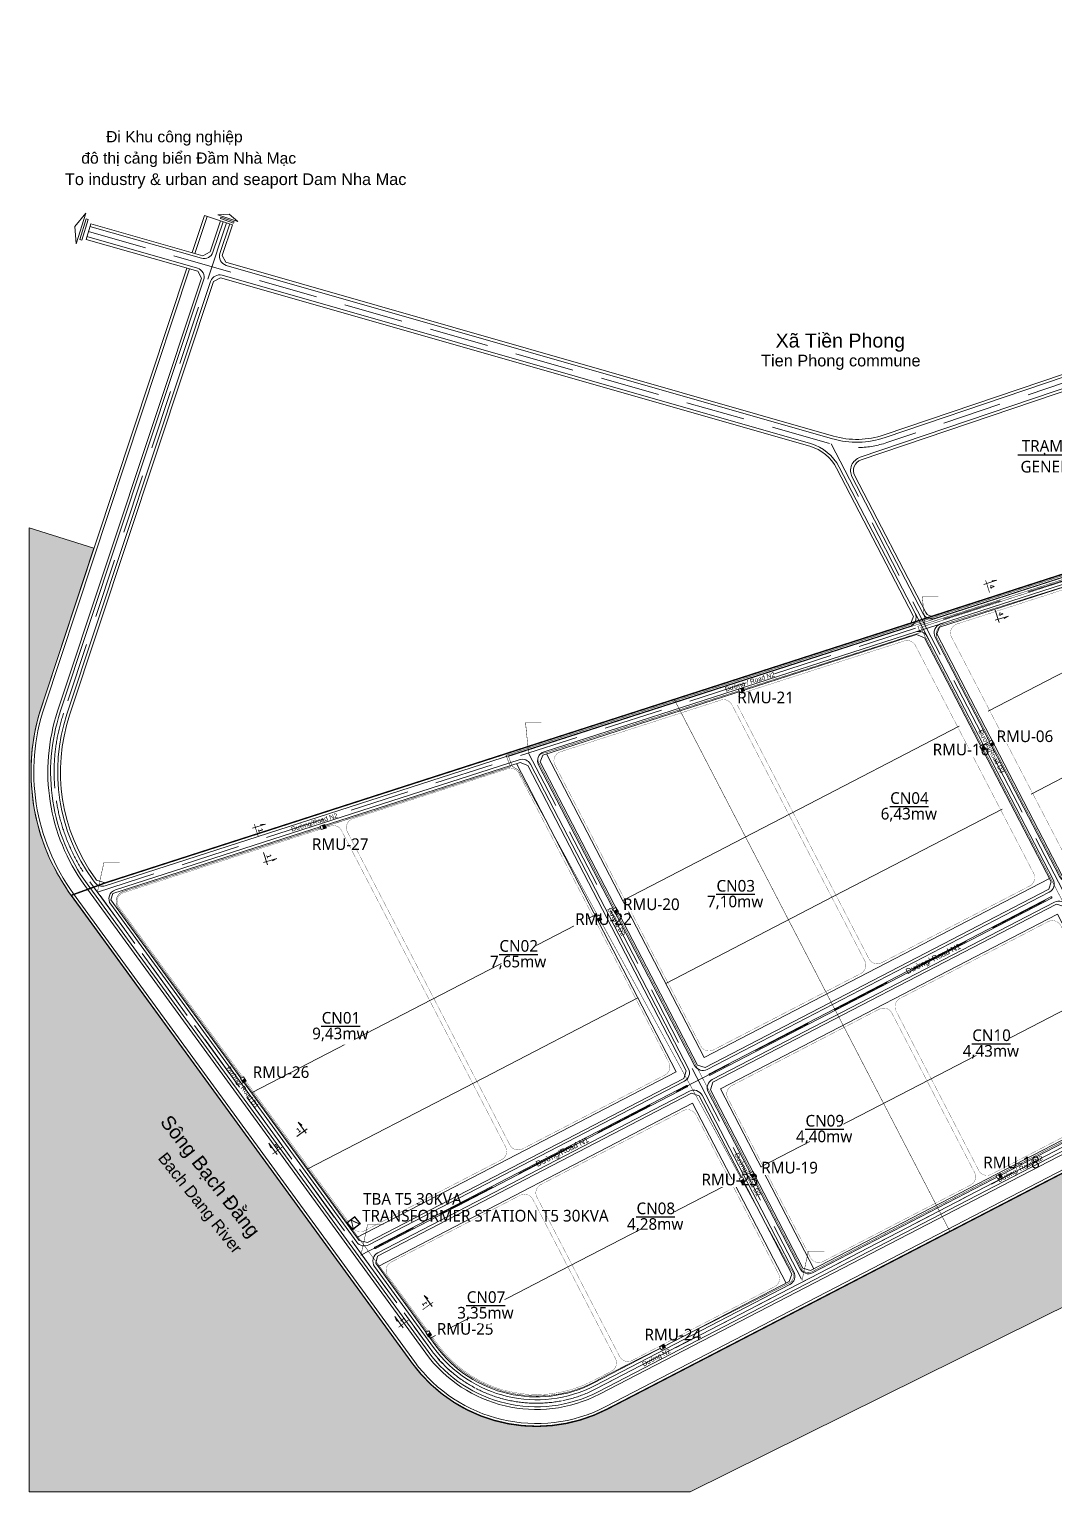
# Model space of a CAD drawing. Extents: x 391676 to 411044, y 2302576 to 2306330.
# Drawn here: x 397712 to 399909, y 2302576 to 2305711 of the extents above; entities that cross this region are included whole.
import ezdxf
from ezdxf.enums import TextEntityAlignment as Align

# ---------------------------------------------------------------- set-up
doc = ezdxf.new("R2010")
doc.units = 0
doc.header["$LTSCALE"] = 5
doc.header["$MEASUREMENT"] = 0
doc.linetypes.add('BORDER', pattern=[1.75, 0.5, -0.25, 0.5, -0.25, 0, -0.25])
doc.linetypes.add('DASHED', pattern=[19.05, 12.7, -6.35])
doc.layers.get('0').update_dxf_attribs({"linetype": 'CONTINUOUS', "lineweight": 5})
doc.layers.get('Defpoints').update_dxf_attribs({"linetype": 'CONTINUOUS'})
for name, color, linetype in [('@ dien text', 7, 'CONTINUOUS'), ('@ Dien trung the', 1, 'CONTINUOUS'), ('Cap dien 22kV', 1, 'CONTINUOUS'), ('tem dien', 7, 'CONTINUOUS'), ('TEXT', 3, 'CONTINUOUS')]:
    doc.layers.add(name, color=color, linetype=linetype)
for name, color, linetype, lineweight in [('@- CHIA LO', 9, 'CONTINUOUS', 5), ('@-RANHGIOI', 6, 'CONTINUOUS', 5), ('@-TEXT', 7, 'CONTINUOUS', 5), ('@_Longduong', 7, 'CONTINUOUS', 5), ('@_Ranhgioiquyhoach', 10, 'CONTINUOUS', 5), ('@_Timduong', 1, 'DASHED', 5), ('@_Viahe', 9, 'CONTINUOUS', 5), ('KICHTHUOC', 8, 'CONTINUOUS', 9), ('phancach', 92, 'CONTINUOUS', 5), ('THAY', 7, 'CONTINUOUS', 13), ('TUONG', 1, 'CONTINUOUS', 15), ('V_bonuoc', 152, 'CONTINUOUS', 5)]:
    doc.layers.add(name, color=color, linetype=linetype, lineweight=lineweight)
doc.styles.add('ARIAL', font='arial.ttf', dxfattribs={"height": 5})
doc.styles.add('ARIAL ITALIC', font='arialbi.ttf', dxfattribs={"width": 0.8})
doc.styles.add('binh1', font='VHARIALB.TTF')
doc.styles.add('SDD', font='segoeuil.ttf')
doc.styles.add('T3', font='VHARIALB.TTF')
doc.styles.add('T3 -  TEN HINH', font='VHARIALB.TTF')
doc.styles.add('Text-CKC-SN', font='VHARIALB.TTF')
doc.linetypes.add('123', pattern='A,101.611294,-13.565324,12.243874,-10.782094,12.243874,-11.659162,76.152923,-5.231221,["//",binh1,S=32,R=0,X=0,Y=-15.708224],-29.886596,76.702552', length=350.078914)
doc.linetypes.add('22KV', pattern='A,21.205876,-2.225318,["22kV",ARIAL ITALIC,S=4.969324,R=0,X=0,Y=-1.830806],-16.080623,21.205876,0', length=60.717693)
doc.dimstyles.get("Standard").update_dxf_attribs({"dimtxt": 0.18, "dimasz": 0.18, "dimexe": 0.18, "dimexo": 0.0625, "dimgap": 0.09, "dimtad": 0, "dimtih": 1, "dimtoh": 1, "dimdec": 4, "dimzin": 0, "dimdsep": 46, "dimtxsty": 'Standard', "dimcen": 0.09, "dimadec": 0, "dimazin": 0, "dimtfac": 1, "dimtdec": 4, "dimtofl": 0, "dimtmove": 2, "dimatfit": 3, "dimfxl": 1, "dimtolj": 1, "dimtzin": 0, "dimarcsym": 0})

# ---------------------------------------------------------------- blocks, each defined once
blk = doc.blocks.new('mb1')
at = {"layer": 'V_bonuoc', "ltscale": 2}
h = blk.add_hatch(dxfattribs=at)
h.set_pattern_fill('DASH', color=256, scale=50, style=0)
h.set_pattern_definition([(0, (-1000, 0), (6.25, 6.25), [6.25, -6.25])])
edge = h.paths.add_edge_path()
edge.add_line((406623.8, 2304390.3), (406763.7, 2304143.3))
edge.add_line((406763.7, 2304143.3), (404539.5, 2303040.1))
edge.add_line((404539.5, 2303040.1), (404307.4, 2303040.1))
edge.add_line((404307.4, 2303040.1), (403123.5, 2303040.1))
edge.add_line((403123.5, 2303040.1), (403123.5, 2305106.4))
edge.add_line((403123.5, 2305106.4), (403262.1, 2305062.3))
edge.add_line((403262.1, 2305062.3), (403143.4, 2304702.6))
edge.add_arc((403576.7, 2304583), 449.5, 164.5746, 196.517)
edge.add_arc((403576.7, 2304583), 449.5, 196.5171, 216.0717)
edge.add_line((403213.4, 2304318.4), (403943.7, 2303315.8))
edge.add_arc((404210.1, 2303509.8), 329.5, 216.0717, 297.4096)
edge.add_line((404361.8, 2303217.3), (406623.8, 2304390.3))
at = {"layer": '@- CHIA LO', "color": 252, "ltscale": 2}
for p, q in [((405177.8, 2304713.1), (405467.7, 2304863.4)), ((404755.2, 2304493.9), (405115.6, 2304680.8)), ((405269.8, 2304535.5), (405564.2, 2304688.2)), ((404394.8, 2304307.1), (404755.2, 2304493.9)), ((404847.3, 2304316.4), (405207.7, 2304503.3)), ((404486.9, 2304129.5), (404847.3, 2304316.4)), ((403985.9, 2304095), (404335.4, 2304276.2)), ((405051.2, 2303923.1), (405411.6, 2304110)), ((403599.9, 2303894.8), (403985.9, 2304095)), ((404077.9, 2303917.4), (404427.4, 2304098.7)), ((403719, 2303731.3), (404077.9, 2303917.4)), ((404690.8, 2303736.2), (405051.2, 2303923.1)), ((404281.9, 2303524.2), (404631.4, 2303705.4)), ((403981.5, 2303368.4), (404281.9, 2303524.2))]:
    blk.add_line(p, q, dxfattribs=at)
at = {"layer": '@- CHIA LO', "color": 252, "ltscale": 2, "const_width": 0.5, "flags": 128}
for points in [[(405343.6, 2304400.9), (405099.4, 2304871.8, -0.463824), (405111, 2304900), (405384.2, 2304988.2, -0.366284), (405408.1, 2304978.4), (405630.5, 2304549.6, -0.414214), (405621.9, 2304522.6), (405370.6, 2304392.3, -0.414214)], [(404922.4, 2304182.4), (404641.5, 2304724.1, -0.463824), (404653.1, 2304752.4), (404998.1, 2304863.6, -0.366286), (405022, 2304853.8), (405275.3, 2304365.4, -0.414212), (405266.7, 2304338.4), (404949.4, 2304173.9, -0.414214)], [(404562, 2303995.5), (404249.7, 2304597.7, -0.463824), (404261.4, 2304626), (404604.9, 2304736.8, -0.366284), (404628.8, 2304727), (404913.5, 2304177.8, -0.414214), (404905, 2304150.9), (404589, 2303987, -0.414214)], [(404485.1, 2303933.1), (404180, 2303774.9, -0.414214), (404153, 2303783.5), (403805.1, 2304454.3, -0.463824), (403816.7, 2304482.6), (404148.4, 2304589.6, -0.366284), (404172.3, 2304579.7), (404493.7, 2303960.1, -0.414214)], [(404135.6, 2303751.9), (403842.1, 2303599.7, -0.370595), (403816.7, 2303605.7), (403315.7, 2304293.4, -0.510593), (403325.7, 2304324.2), (403768.5, 2304467, -0.366284), (403792.4, 2304457.2), (404144.1, 2303778.9, -0.414214)], [(404989, 2304097.5), (405306.3, 2304262.1, -0.414214), (405333.3, 2304253.5), (405510.4, 2303912, -0.414214), (405501.8, 2303885.1), (405184.5, 2303720.5, -0.414214), (405157.5, 2303729), (404980.4, 2304070.6, -0.414214)], [(404628.6, 2303910.6), (404944.6, 2304074.5, -0.414214), (404971.5, 2304066), (405148.6, 2303724.4, -0.414214), (405140.1, 2303697.5), (404824.1, 2303533.6, -0.414214), (404797.1, 2303542.2), (404620, 2303883.7, -0.414214)], [(404551.7, 2303848.2), (404728.8, 2303506.7, -0.414214), (404720.2, 2303479.7), (404415.1, 2303321.5, -0.414214), (404388.1, 2303330.1), (404211, 2303671.6, -0.414214), (404219.6, 2303698.6), (404524.7, 2303856.8, -0.414214)], [(404202.2, 2303667), (404379.3, 2303325.5, -0.414214), (404370.7, 2303298.5), (404330.4, 2303277.6, -0.370595), (403998.7, 2303355.8), (403891.7, 2303502.6, -0.45922), (403898.7, 2303532.2), (404175.2, 2303675.5, -0.414214)]]:
    blk.add_lwpolyline(points, format="xyb", close=True, dxfattribs=at)
at = {"layer": '@-RANHGIOI', "color": 252, "linetype": 'BORDER', "ltscale": 10, "const_width": 1.2, "flags": 128}
blk.add_lwpolyline([(406077.4, 2305245.4), (403286, 2304345), (403213.4, 2304318.4), (403943.7, 2303315.8, 0.370595), (404361.8, 2303217.3), (406577.7, 2304366.4)], format="xyb", close=True, dxfattribs=at)
at = {"layer": '@_Longduong', "color": 252, "ltscale": 2, "flags": 128}
for points in [[(403253.5, 2305752.3), (403492.4, 2305683.9, 0.402084), (403516.9, 2305696.8), (403538.6, 2305762.3)], [(403552.8, 2305757.6), (403531.8, 2305694.3, 0.426448), (403545.3, 2305668.7), (404844.5, 2305296.9, 0.152513), (404956.8, 2305299.6), (405855.1, 2305604, 0.471283), (405866.1, 2305632.8), (405801.7, 2305745.9)], [(403247.1, 2305730.2), (403483.5, 2305662.5, -0.426448), (403497, 2305637), (403189.9, 2304711.4, 0.242043), (403247.3, 2304343.1), (403977.7, 2303340.5, 0.370595), (404342.4, 2303254.5), (406641.3, 2304446.7)], [(403536.5, 2305647.4, 0.402084), (403512, 2305634.4)], [(405874, 2305586.1), (404903.5, 2305257.3, 0.45939), (404886.5, 2305215), (405038.7, 2304921.6, 0.366284), (405062.6, 2304911.7), (406064.8, 2305235)], [(404858.5, 2305236.4, 0.206269), (404797.2, 2305286.5)], [(405729.1, 2305111), (405076, 2304900.3, 0.463824), (405064.3, 2304872.1), (405330.4, 2304359.1, 0.414214), (405357.3, 2304350.5), (405958.1, 2304662.1, 0.414214), (405966.7, 2304689), (405753, 2305101.1)], [(405009.5, 2304894.6, 0.463824), (405021.1, 2304922.9)], [(404226.3, 2304626.2), (405022.9, 2304883.2, -0.366284), (405046.8, 2304873.4), (405317, 2304352.2, -0.414214), (405308.5, 2304325.2), (404575.7, 2303945.2, -0.414214), (404548.8, 2303953.8), (404214.7, 2304598)], [(403204.2, 2304706.6, 0.242043), (403259.4, 2304351.9)], [(404197.1, 2304599.3, 0.366284), (404173.2, 2304609.1)], [(404226.3, 2304626.2, 0.463824), (404214.7, 2304598)], [(403297.9, 2304299.2), (403825.3, 2303575.2, 0.370595), (403850.7, 2303569.2), (404526.9, 2303919.9, 0.414214), (404535.5, 2303946.8), (404197.1, 2304599.3)], [(403263.8, 2304346, 0.323983), (403286.1, 2304338.7)], [(403307.9, 2304330, 0.510593), (403297.9, 2304299.2)], [(404774.7, 2303518.1), (404578.2, 2303896.9, -0.414214), (404586.8, 2303923.9), (405319.6, 2304303.9, -0.414214), (405346.5, 2304295.3), (405543, 2303916.5, -0.414214), (405534.4, 2303889.6), (404801.6, 2303509.6)], [(403989.8, 2303349.3), (403863.4, 2303522.9, -0.45922), (403870.4, 2303552.4), (404538, 2303898.6, -0.414214), (404564.9, 2303890), (404761.4, 2303511.2)], [(404752.8, 2303484.3, 0.414214), (404761.4, 2303511.2)], [(404774.7, 2303518.1, 0.414214), (404801.6, 2303509.6)], [(403989.8, 2303349.3, 0.370595), (404335.5, 2303267.9)]]:
    blk.add_lwpolyline(points, format="xyb", dxfattribs=at)
for points in [[(403536.5, 2305647.4), (404797.2, 2305286.5)], [(403204.2, 2304706.6), (403512, 2305634.4)], [(404858.5, 2305236.4), (405021.1, 2304922.9)], [(405009.5, 2304894.6), (403286.1, 2304338.7)], [(403307.9, 2304330), (404173.2, 2304609.1)], [(403263.8, 2304346), (403259.4, 2304351.9)], [(404752.8, 2303484.3), (404335.5, 2303267.9)]]:
    blk.add_lwpolyline(points, dxfattribs=at)
at = {"layer": '@_Ranhgioiquyhoach', "color": 252, "linetype": 'DASHED', "ltscale": 0.5, "const_width": 3, "flags": 128}
blk.add_lwpolyline([(406084, 2305638.4), (406080.8, 2305686.7), (407094.7, 2306030.2), (407473, 2305084.8, -0.386416), (407356.4, 2304770.2), (404361.8, 2303217.3, -0.370595), (403943.7, 2303315.8), (403213.4, 2304318.4), (403286, 2304345), (406272, 2305308.2), (406084, 2305638.4)], format="xyb", dxfattribs=at)
blk.add_lwpolyline([(406084, 2305638.4), (406080.8, 2305686.7), (407094.7, 2306030.2), (407473, 2305084.8, -0.386416), (407356.4, 2304770.2), (404361.8, 2303217.3, -0.370595), (403943.7, 2303315.8), (403213.4, 2304318.4), (403286, 2304345), (406272, 2305308.2), (406084, 2305638.4)], format="xyb", dxfattribs=at)
at = {"layer": '@_Timduong', "color": 252, "ltscale": 2}
for p, q in [((403545.7, 2305759.9), (403197, 2304709)), ((404339, 2303261.2), (407045.2, 2304664.5)), ((403253.4, 2304347.5), (403983.7, 2303344.9))]:
    blk.add_line(p, q, dxfattribs=at)
at = {"layer": '@_Timduong', "color": 252, "ltscale": 2, "flags": 128}
for points in [[(403545.7, 2305759.9), (403197, 2304709, 0.242043), (403253.4, 2304347.5), (403983.7, 2303344.9, 0.370595), (404339, 2303261.2), (407333.6, 2304814.1, 0.386416), (407427.1, 2305066.3), (406981.1, 2306174.7)], [(403250.3, 2305741.2), (404841.3, 2305285.9, 0.152513), (404960.5, 2305288.7), (407052.4, 2305997.4)], [(403250.3, 2305741.2), (404841.3, 2305285.9, 0.152513), (404960.5, 2305288.7), (406597.7, 2305843.4)]]:
    blk.add_lwpolyline(points, format="xyb", dxfattribs=at)
for points in [[(403269.4, 2304325.5), (406755.9, 2305450.1)], [(403269.4, 2304325.5), (406755.9, 2305450.1)], [(403833.9, 2303547), (407312.5, 2305350.9)], [(404841.3, 2305285.9), (405562.3, 2303895.6)], [(404841.3, 2305285.9), (405562.3, 2303895.6)], [(403833.9, 2303547), (406885, 2305129.2)], [(404193.1, 2304623.4), (404780.7, 2303490.3)], [(404193.1, 2304623.4), (404780.7, 2303490.3)]]:
    blk.add_lwpolyline(points, dxfattribs=at)
at = {"layer": '@_Timduong', "color": 252, "ltscale": 2}
for centre, radius, start, end in [((403576.7, 2304583), 400, 161.6462, 216.0717), ((404210.1, 2303509.8), 280, 216.0717, 297.4096)]:
    blk.add_arc(centre, radius, start, end, dxfattribs=at)
at = {"layer": '@_Viahe', "color": 252, "ltscale": 2}
for p, q in [((403498.7, 2305775.5), (403472.3, 2305695.9)), ((403558.5, 2305755.7), (403498.7, 2305775.5)), ((403255.1, 2305758), (403245.5, 2305724.4)), ((403495.4, 2305689.3), (403255.1, 2305758)), ((403532.9, 2305764.2), (403510.7, 2305697.4)), ((403536.7, 2305689.9), (403558.5, 2305755.7)), ((403245.5, 2305724.4), (403484.4, 2305656)), ((403510.7, 2305697.4), (403495.4, 2305689.3)), ((403544.5, 2305675.2), (403536.7, 2305689.9)), ((404846.1, 2305302.7), (403544.5, 2305675.2)), ((403492.1, 2305641.3), (403184.2, 2304713.2)), ((403484.4, 2305656), (403492.1, 2305641.3)), ((405855.9, 2305610.6), (404954.9, 2305305.3)), ((404345.2, 2303249.2), (407339.8, 2304802.1)), ((403242.5, 2304339.6), (403972.8, 2303337))]:
    blk.add_line(p, q, dxfattribs=at)
at = {"layer": '@_Viahe', "color": 252, "ltscale": 2, "flags": 128}
for points in [[(403461.3, 2305662.6), (403150.1, 2304724.6, 0.242043), (403213.4, 2304318.4), (403943.7, 2303315.8, 0.370595), (404361.8, 2303217.3), (407356.4, 2304770.2, 0.386416), (407473, 2305084.8), (407094.7, 2306030.2)], [(403467, 2305661), (403155.8, 2304722.7, 0.242043), (403218.2, 2304321.9), (403948.6, 2303319.3, 0.370595), (404359, 2303222.6), (407353.6, 2304775.5, 0.386416), (407467.4, 2305082.5), (407432.1, 2305170.4)], [(404853.2, 2305233.7), (405017.9, 2304916.1), (405012, 2304901.7), (403286, 2304345), (403267.5, 2304351), (403264.3, 2304355.5, -0.242043), (403209.9, 2304704.7), (403518.1, 2305633.9), (403533.4, 2305642), (404795.6, 2305280.8, -0.206269), (404853.2, 2305233.7)], [(405876, 2305580.4), (404905.4, 2305251.6, 0.463913), (404891.8, 2305217.8), (405044, 2304924.3, 0.366284), (405060.7, 2304917.5), (406066, 2305241.7), (406071.4, 2305255.8), (405890.9, 2305573), (405873.6, 2305579.6)], [(404581.9, 2303933.2), (405313.4, 2304312.5, 1), (405312, 2304315.2), (404580.6, 2303935.9, 1), (404581.9, 2303933.2)], [(403863.9, 2303564.3, 1), (403865.3, 2303561.6), (404533.1, 2303907.9, 1), (404531.7, 2303910.6), (403863.9, 2303564.3)], [(403994.7, 2303352.9), (403865.7, 2303529.9), (403869.3, 2303545.1), (404542.5, 2303894.2), (404558.7, 2303889), (404756.9, 2303506.7), (404751.8, 2303490.5), (404332.7, 2303273.2, -0.370595), (403994.7, 2303352.9)]]:
    blk.add_lwpolyline(points, format="xyb", dxfattribs=at)
for points in [[(403244.7, 2305780.4), (403223.8, 2305714.7), (403220.8, 2305751.8)], [(403249.9, 2305766.7), (403236, 2305722.8), (403231.7, 2305724.2), (403245.6, 2305768.1)], [(403570.4, 2305762.8), (403527.6, 2305776.9), (403551.9, 2305778.6)], [(403561.3, 2305759.4), (403532.9, 2305768.9), (403533.8, 2305771.7), (403562.3, 2305762.3)], [(405747.7, 2305098.2), (405730.8, 2305105.2), (405073.5, 2304893.2), (405067.6, 2304878.9), (405336.6, 2304360), (405352.8, 2304354.9), (405957.1, 2304668.3), (405962.3, 2304684.5)], [(404217.9, 2304604.8), (404223.8, 2304619.1), (405024.6, 2304877.4), (405041.5, 2304870.5), (405312.6, 2304347.6), (405307.5, 2304331.4), (404571.2, 2303949.6), (404555, 2303954.7)], [(404582.6, 2303901.5), (404587.8, 2303917.7), (405324.1, 2304299.5), (405340.3, 2304294.4), (405538.5, 2303912), (405533.4, 2303895.8), (404797.1, 2303514), (404780.9, 2303519.1)]]:
    blk.add_lwpolyline(points, close=True, dxfattribs=at)
for points in [[(403504.4, 2305773.6), (403478.1, 2305694.2)], [(404231.7, 2304621.7), (404569.1, 2303971), (405309, 2304354.7)], [(403302.8, 2304322), (403298.4, 2304308.7), (403830.1, 2303578.7), (403847.9, 2303574.5), (404525.9, 2303926.1), (404531, 2303942.3), (404191.9, 2304596.4), (404174.9, 2304603.4), (403302.8, 2304322)], [(403825.3, 2303585.3), (404509.6, 2303940.2), (404167, 2304600.8)], [(404804.2, 2303517.7), (404604.1, 2303903.6), (405326.2, 2304278), (405526.3, 2303892.1)], [(403870.6, 2303523.2), (404544.6, 2303872.7), (404744.7, 2303486.8)]]:
    blk.add_lwpolyline(points, dxfattribs=at)
at = {"layer": '@_Viahe', "color": 252, "ltscale": 2}
for centre, radius, start, end in [((404896.3, 2305478.2), 182.5, 254.0292, 288.7154), ((403576.7, 2304583), 413.5, 161.6462, 216.0717), ((404210.1, 2303509.8), 293.5, 216.0717, 297.4096)]:
    blk.add_arc(centre, radius, start, end, dxfattribs=at)
at = {"layer": 'Defpoints', "color": 252, "const_width": 0.943}
for points in [[(405070.8, 2304958.2), (405036.7, 2304958.2), (405042.6, 2304897)], [(404220.7, 2304688.9), (404186.6, 2304688.9), (404193.1, 2304623.4)], [(403317.4, 2304388.6), (403283.3, 2304388.6), (403269.4, 2304325.5)], [(403882.5, 2303613.1), (403848.4, 2303613.1), (403834.6, 2303550)], [(404826.8, 2303555.8), (404792.7, 2303555.8), (404778.9, 2303492.7)]]:
    blk.add_lwpolyline(points, dxfattribs=at)
at = {"layer": 'phancach', "color": 252, "ltscale": 2}
for p, q in [((405051.2, 2304864.8), (405021.1, 2304922.9)), ((405022.9, 2304883.2), (405083.4, 2304902.7))]:
    blk.add_line(p, q, dxfattribs=at)
at = {"layer": 'phancach', "color": 252, "ltscale": 2, "const_width": 1, "flags": 128}
blk.add_lwpolyline([(405735.5, 2305135.1), (406228.1, 2304185.1), (405095.9, 2303598), (404505.3, 2304738.3), (405735.5, 2305135.1)], close=True, dxfattribs=at)
at = {"layer": 'V_bonuoc', "ltscale": 2, "flags": 128}
blk.add_lwpolyline([(406623.8, 2304390.3), (406763.7, 2304143.3), (404539.5, 2303040.1), (404307.4, 2303040.1), (403123.5, 2303040.1), (403123.5, 2305106.4), (403262.1, 2305062.3), (403143.4, 2304702.6, 0.140285), (403145.7, 2304455.2, 0.085531), (403213.4, 2304318.4), (403943.7, 2303315.8, 0.370595), (404361.8, 2303217.3), (406623.8, 2304390.3)], format="xyb", dxfattribs=at)
at = {"layer": '@-TEXT', "color": 7, "ltscale": 2, "style": 'ARIAL'}
for s, height, p in [('Ði Khu công nghiệp ', 24, (403439, 2305932.5)), ('đô thị cảng biển Ðầm Nhà Mạc ', 24, (403469.7, 2305886.6)), ('Xã Tiền Phong', 30, (404861, 2305492.6, -4.2))]:
    blk.add_text(s, height=height, dxfattribs=at).set_placement(p, align=Align.CENTER)
for s, p in [('To industry & urban and seaport Dam Nha Mac', (403199.7, 2305840.8)), ('Tien Phong commune', (404691.3, 2305452.1))]:
    blk.add_text(s, height=25, dxfattribs=at).set_placement(p)
for s, height, rotation, p in [('Ðường / Road N2', 10, 17.2441, (404615.9, 2304754.8)), ('Ðường/Road D3', 10, 298, (405156.3, 2304669.9)), ('Ðường/Road N2', 10, 17.2441, (403686.4, 2304455)), ('Ðường D2', 10, 298, (404361.5, 2304288.6)), ('Ðường/ Road N1', 12, 25.8974, (405004.8, 2304149.1)), ('Ðường/ Road D1', 10, 306.3627, (403544.9, 2303947.3)), ('Sông Bạch Ðằng', 30, 307.8492, (403402.3, 2303832.4, -4)), ('Ðường/Road N1', 12, 25.8974, (404212.2, 2303736.4)), ('Bach Dang River', 25, 308.5202, (403397.8, 2303754.7)), ('Ðường/Road D2', 10, 298, (404634, 2303763.1)), ('Ðường/ Road N2', 10, 27.3819, (405201.2, 2303703)), ('Ðường N2', 10, 27.3819, (404440, 2303308.3))]:
    blk.add_text(s, height=height, rotation=rotation, dxfattribs=at).set_placement(p)
at = {"layer": 'Defpoints', "color": 252, "style": 'Text-CKC-SN', "width": 0.8}
for tag, p in [('B', (406632.3, 2305910.7)), ('A', (406101.4, 2305730.7)), ('I', (406790.5, 2305517.4)), ('H', (406307.9, 2305362.1)), ('G', (406107.1, 2305300.4)), ('F', (405782.9, 2305192.3)), ('L', (406919, 2305195.9)), ('E', (405057.5, 2304962.4)), ('K', (406019.2, 2304732.9)), ('S', (407093.9, 2304742.5)), ('D', (404207.3, 2304693.1)), ('Q', (406764.8, 2304566)), ('P', (406582.3, 2304469.3)), ('C', (403304.1, 2304392.8)), ('E1', (405370.8, 2304400)), ('O', (406243.8, 2304298.8)), ('N', (405595.4, 2303964)), ('J', (403869.2, 2303617.3)), ('M', (404813.5, 2303560))]:
    blk.add_attdef(tag, text='', height=35, dxfattribs=at).set_placement(p, align=Align.CENTER)
blk = doc.blocks.new('RMU1')
at = {"color": 1}
blk.add_wipeout([(405634.6, 2303653.4), (405634.6, 2303661), (405645.6, 2303661), (405645.6, 2303653.4)], dxfattribs=at).dxf.layer = 'phancach'
at = {"layer": 'phancach', "ltscale": 2}
blk.add_hatch(color=1, dxfattribs=at).paths.add_polyline_path([(405634.6, 2303661), (405634.6, 2303653.4), (405640.1, 2303653.4), (405640.1, 2303661)])
at = {"layer": 'phancach', "color": 1, "ltscale": 2}
blk.add_line((405640.1, 2303661), (405640.1, 2303653.4), dxfattribs=at)
blk.add_lwpolyline([(405634.6, 2303661), (405645.6, 2303661), (405645.6, 2303653.4), (405634.6, 2303653.4)], close=True, dxfattribs=at)
blk = doc.blocks.new('tdk')
at = {"const_width": 3.09}
blk.add_lwpolyline([(-15.5, 6.4), (15.4, 6.4), (15.4, 37.3), (-15.5, 37.3)], close=True, dxfattribs=at)
blk.add_lwpolyline([(-15.5, 37.3), (15.4, 37.3), (15.4, 6.4), (-15.5, 6.4)], close=True)
blk.add_lwpolyline([(-13.7, 6.4), (-0.1, 34.5), (13.8, 6.4)], dxfattribs=at)
blk.add_wipeout([(-15.5, 37.3), (15.4, 37.3), (15.4, 6.4), (-15.5, 6.4)])
blk.add_lwpolyline([(-15.5, 6.4), (15.4, 6.4), (15.4, 37.3), (-15.5, 37.3)], close=True, dxfattribs=at)
blk.add_lwpolyline([(-15.5, 37.3), (15.4, 37.3), (15.4, 6.4), (-15.5, 6.4)], close=True)
blk.add_lwpolyline([(-13.7, 6.4), (-0.1, 34.5), (13.8, 6.4)], dxfattribs=at)
blk = doc.blocks.new('Daucatn1')
at = {"layer": 'THAY'}
blk.add_lwpolyline([(778, -278), (778, 1207), (663, 694), (778, 694)], dxfattribs=at)
at = {"layer": 'TUONG', "const_width": 70}
blk.add_lwpolyline([(407, 48), (1808, 48)], dxfattribs=at)
at = {"layer": 'TEXT', "style": 'T3', "width": 0.9}
blk.add_attdef('A', text='', height=500, dxfattribs=at).set_placement((1252, 490), align=Align.MIDDLE_CENTER)

msp = doc.modelspace()

# ---------------------------------------------------------------- linework, layer by layer
at = {"layer": 'Cap dien 22kV', "linetype": '22KV', "ltscale": 0.2, "const_width": 1, "flags": 128}
for points in [[(400517.5, 2304695.5), (400507.3, 2304727.1), (398733.6, 2304154.5), (398742.9, 2304129.7), (397914.1, 2303862.9, 0.509818), (397902.5, 2303827.6), (398403, 2303140), (398478.7, 2303036.9), (398584.7, 2302890.9, 0.397125), (398943.3, 2302823.2), (399339.5, 2303022.8, 0.532426), (399343.3, 2303052.9), (398759.8, 2304122.5), (398746.5, 2304131.3), (398738.8, 2304152), (400504.7, 2304722.1), (400513.7, 2304694.2)], [(400510.3, 2304650.6), (400516.7, 2304638.1), (400353.2, 2304553.3), (400318.8, 2304618.9, 0.381644), (400290.8, 2304629.4), (399664.8, 2304433.1), (399662.6, 2304430.5, 0.297968), (399656.5, 2304405.7), (400148.2, 2303459.8, 0.250398), (400172.2, 2303453.6), (400771.8, 2303765, 0.448229), (400777.9, 2303789.1), (400774.3, 2303795.8)]]:
    msp.add_lwpolyline(points, format="xyb", dxfattribs=at)
msp.add_lwpolyline([(400023.9, 2303652.8), (399631.4, 2304408.6), (399622, 2304428.7), (400499.6, 2304712), (400506.1, 2304691.8)], dxfattribs=at)
at = {"layer": 'THAY'}
for points in [[(399756.9, 2304520.5), (399785.2, 2304529.6), (399774.7, 2304528.7), (399775.5, 2304526.5)], [(399781.7, 2304443.8), (399810, 2304453), (399800.9, 2304447.6), (399800.2, 2304449.8)], [(398190.2, 2303998), (398218.4, 2304007.1), (398208, 2304006.2), (398208.7, 2304004)], [(398213.9, 2303924.4), (398242.2, 2303933.5), (398233.1, 2303928.2), (398232.4, 2303930.4)], [(398305.5, 2303344.3), (398288, 2303368.3), (398295.9, 2303361.4), (398294.1, 2303360)], [(398243, 2303298.8), (398225.5, 2303322.8), (398229.7, 2303313.1), (398231.5, 2303314.5)]]:
    msp.add_lwpolyline(points, dxfattribs=at)
at = {"layer": 'TUONG', "const_width": 1.4}
for points in [[(399760.9, 2304529.6), (399769.5, 2304502.9)], [(398194.1, 2304007.1), (398202.7, 2303980.4)], [(398213.8, 2303946), (398222.4, 2303919.4)], [(398285, 2303337.4), (398307.7, 2303353.9)], [(398233.2, 2303299.7), (398255.8, 2303316.2)]]:
    msp.add_lwpolyline(points, dxfattribs=at)
at = {"layer": 'TUONG'}
for points in [[(399790.2, 2304438.8), (399781.6, 2304465.5)], [(398222.4, 2303919.4), (398213.8, 2303946)], [(398307.7, 2303353.9), (398285, 2303337.4)]]:
    msp.add_lwpolyline(points, dxfattribs=at)

# ---------------------------------------------------------------- block references
at = {"layer": 'KICHTHUOC'}
ref = msp.add_blockref('Daucatn1', (398584.6, 2302986.6), dxfattribs=dict(at, xscale=-0.02000000002643816, yscale=0.02000000001862645, zscale=0.02, rotation=36.06720256602706))
ref.add_attrib('A', '1', dxfattribs={"layer": 'TEXT', "height": 10, "rotation": 306.0672, "style": 'T3 -  TEN HINH', "text_generation_flag": 2, "width": 0.9}).set_placement((398559, 2302979.2), align=Align.MIDDLE_CENTER)
ref = msp.add_blockref('Daucatn1', (398496.9, 2302922.7), dxfattribs=dict(at, xscale=0.01999999999324511, yscale=0.01999999999324511, zscale=0.01999999999324511, rotation=36.0762784255143))
ref.add_attrib('A', '1', dxfattribs={"layer": 'TEXT', "height": 10, "rotation": 126.0763, "style": 'T3 -  TEN HINH', "width": 0.9}).set_placement((398511.8, 2302944.9), align=Align.MIDDLE_CENTER)
at = {"layer": 'phancach'}
msp.add_blockref('mb1', (-5411.4, -464.1), dxfattribs=at)

# ---------------------------------------------------------------- texts
at = {"layer": '@ dien text', "color": 5, "style": 'SDD'}
for s, p in [('TRẠM PÐ 25OOKVA', (399838.3, 2304805.1)), ('GENERATING STATION 25OOKVA', (399835.7, 2304760.6))]:
    msp.add_text(s, height=25, dxfattribs=at).set_placement(p)
at = {"layer": 'TEXT', "style": 'T3', "width": 0.9}
for tag, rotation, p in [('4', 287.8971, (399774.5, 2304516.2)), ('4', 287.8971, (399793.4, 2304457.6)), ('1', 287.8821, (398207.7, 2303993.7)), ('1', 287.8821, (398225.6, 2303938.2)), ('1', 36.0593, (398288.8, 2303351.1)), ('1', 36.0593, (398241.6, 2303316.8))]:
    msp.add_attdef(tag, text='Catngang', height=10, rotation=rotation, dxfattribs=at).set_placement(p, align=Align.MIDDLE_CENTER)

# ---------------------------------------------------------------- leaders
at = {"layer": '@ dien text', "ltscale": 2}
msp.add_leader([(400446.7, 2304680), (400280.7, 2304797.5), (399829.6, 2304797.5)], dimstyle='Standard', override={"dimgap": 0.09, "dimtad": 0, "dimtxsty": 'SDD', "dimtfill": 1}, dxfattribs=at)

# ---------------------------------------------------------------- next in the draw order: block references
at = {"layer": 'phancach'}
for p, rotation in [((78616.4, 4621144.5), 197.8427675451821), ((2594402, 3108411.7), 120.1152375658133), ((2594798.8, 3107867.2), 120.1152375658133), ((-405884.1, 4499117.5), 210.1152375550236)]:
    msp.add_blockref('RMU1', p, dxfattribs=dict(at, rotation=rotation))

# ---------------------------------------------------------------- next in the draw order: wipeouts: each hides what was drawn before it
for points in [[(399781.7, 2304196), (399819.3, 2304196), (399819.3, 2304179.3), (399781.7, 2304179.3)], [(398422.1, 2303185.5), (398489.8, 2303185.5), (398489.8, 2303168.8), (398422.1, 2303168.8)]]:
    msp.add_wipeout(points).dxf.layer = 'phancach'
at = {"color": 1, "linetype": 'Continuous'}
msp.add_wipeout([(398420.9, 2303575.1), (398419.6, 2303564.7), (398415.8, 2303555.1), (398411.3, 2303548.5), (398406, 2303543.1), (398398.7, 2303538.2), (398389.2, 2303534.6), (398379.2, 2303533.4), (398365.1, 2303535.8), (398356.3, 2303540.2), (398349.3, 2303546), (398342.8, 2303554.6), (398339.7, 2303561.7), (398337.7, 2303570.6), (398337.5, 2303575.1), (398338.6, 2303584.8), (398341.5, 2303593), (398346.4, 2303600.9), (398352.8, 2303607.4), (398360.7, 2303612.5), (398368.7, 2303615.5), (398379.2, 2303616.8), (398389.5, 2303615.5), (398398.6, 2303612), (398405.9, 2303607.2), (398412.2, 2303600.6), (398416.6, 2303593.5), (398419.6, 2303585.5)], dxfattribs=at).dxf.layer = 'tem dien'

# ---------------------------------------------------------------- next in the draw order: linework, layer by layer
at = {"layer": 'tem dien', "color": 6, "linetype": 'Continuous'}
msp.add_line((398337.6, 2303573.7), (398420.8, 2303573.7), dxfattribs=at)

# ---------------------------------------------------------------- next in the draw order: texts
at = {"layer": 'tem dien', "linetype": 'Continuous', "ltscale": 2, "style": 'SDD'}
for s, p in [('CN01', (398379.8, 2303591.8)), ('9,43mw', (398378.5, 2303558.3))]:
    msp.add_text(s, height=25, dxfattribs=at).set_placement(p, align=Align.MIDDLE_CENTER)

# ---------------------------------------------------------------- next in the draw order: wipeouts: each hides what was drawn before it
at = {"color": 4, "ltscale": 2}
for points in [[(399781.7, 2304179.3), (399819.3, 2304179.3), (399819.3, 2304196), (399781.7, 2304196)], [(398422.1, 2303168.8), (398489.8, 2303168.8), (398489.8, 2303185.5), (398422.1, 2303185.5)]]:
    msp.add_wipeout(points, dxfattribs=at).dxf.layer = '@ dien text'
for points in [[(398340.2, 2303986.9), (398377.8, 2303986.9), (398377.8, 2303970.2), (398340.2, 2303970.2)], [(398187.9, 2303476.1), (398225.5, 2303476.1), (398225.5, 2303459.4), (398187.9, 2303459.4)], [(398582.4, 2302925.8), (398620.1, 2302925.8), (398620.1, 2302909.1), (398582.4, 2302909.1)], [(399027.3, 2302913.6), (399065, 2302913.6), (399065, 2302896.9), (399027.3, 2302896.9)]]:
    msp.add_wipeout(points).dxf.layer = 'phancach'

# ---------------------------------------------------------------- next in the draw order: block references
at = {"layer": '@ Dien trung the', "linetype": '123', "ltscale": 0.2, "xscale": 0.6399999999042593, "yscale": 0.6399999999042593, "zscale": 0.6399999999042593, "rotation": 38.21041881598523}
msp.add_blockref('tdk', (398415.8, 2303140.7), dxfattribs=at)

# ---------------------------------------------------------------- next in the draw order: texts
at = {"layer": '@ dien text', "ltscale": 2, "style": 'SDD'}
msp.add_text('RMU-06', height=25, dxfattribs=at).set_placement((399784.5, 2304182.8))
at = {"layer": '@ dien text', "color": 5, "ltscale": 2, "style": 'SDD'}
msp.add_text('TBA T5 30KVA', height=25, dxfattribs=at).set_placement((398427.1, 2303191.1))

# ---------------------------------------------------------------- next in the draw order: wipeouts: each hides what was drawn before it
at = {"color": 4, "ltscale": 2}
for points in [[(398340.2, 2303970.2), (398377.8, 2303970.2), (398377.8, 2303986.9), (398340.2, 2303986.9)], [(398187.9, 2303459.4), (398225.5, 2303459.4), (398225.5, 2303476.1), (398187.9, 2303476.1)], [(398582.4, 2302909.1), (398620.1, 2302909.1), (398620.1, 2302925.8), (398582.4, 2302925.8)], [(399027.3, 2302896.9), (399065, 2302896.9), (399065, 2302913.6), (399027.3, 2302913.6)]]:
    msp.add_wipeout(points, dxfattribs=at).dxf.layer = '@ dien text'

# ---------------------------------------------------------------- next in the draw order: block references
at = {"layer": 'phancach', "rotation": 120.1152375658133}
msp.add_blockref('RMU1', (2596004.8, 3109133.3), dxfattribs=at)

# ---------------------------------------------------------------- next in the draw order: texts
at = {"layer": '@ dien text', "ltscale": 2, "style": 'SDD'}
for s, p in [('RMU-27', (398317.6, 2303951.5)), ('RMU-26', (398190.7, 2303462.9)), ('RMU-25', (398585.3, 2302912.6)), ('RMU-24', (399030.2, 2302900.3))]:
    msp.add_text(s, height=25, dxfattribs=at).set_placement(p)
at = {"layer": '@ dien text', "color": 5, "ltscale": 2, "style": 'SDD'}
msp.add_text('TRANSFORMER STATION T5 30KVA', height=25, dxfattribs=at).set_placement((398425, 2303155.2))

# ---------------------------------------------------------------- next in the draw order: linework, layer by layer
at = {"layer": 'Cap dien 22kV', "linetype": '22KV', "ltscale": 0.2, "const_width": 1, "flags": 128}
msp.add_lwpolyline([(400025.1, 2303650.4), (400128.5, 2303451.3, -0.341924), (400115.2, 2303424.7), (399388.8, 2303047.5, -0.413654), (399366.1, 2303054.6), (398803.7, 2304138.6, -0.585944), (398817.5, 2304159.6), (399620.9, 2304417.4), (399615.7, 2304430.9), (400502.1, 2304717.1), (400509.9, 2304693)], format="xyb", dxfattribs=at)

# ---------------------------------------------------------------- next in the draw order: wipeouts: each hides what was drawn before it
at = {"color": 1, "linetype": 'Continuous'}
msp.add_wipeout([(398731.7, 2302976.5), (398730.4, 2302966.1), (398726.6, 2302956.5), (398722.1, 2302949.9), (398716.8, 2302944.5), (398709.5, 2302939.6), (398700, 2302936), (398690, 2302934.8), (398675.9, 2302937.2), (398667.1, 2302941.6), (398660.1, 2302947.4), (398653.6, 2302956), (398650.5, 2302963.1), (398648.5, 2302972), (398648.3, 2302976.5), (398649.4, 2302986.2), (398652.3, 2302994.4), (398657.2, 2303002.3), (398663.6, 2303008.8), (398671.5, 2303013.9), (398679.5, 2303016.9), (398690, 2303018.2), (398700.3, 2303016.9), (398709.4, 2303013.4), (398716.7, 2303008.6), (398723, 2303002), (398727.4, 2302994.9), (398730.4, 2302986.9)], dxfattribs=at).dxf.layer = 'tem dien'

# ---------------------------------------------------------------- next in the draw order: linework, layer by layer
at = {"layer": 'tem dien', "color": 6, "linetype": 'Continuous'}
msp.add_line((398648.4, 2302975), (398731.6, 2302975), dxfattribs=at)

# ---------------------------------------------------------------- next in the draw order: block references
at = {"layer": 'phancach'}
for p, rotation in [((81579.3, 4621722.6), 197.7916714367417), ((2595985.9, 3109123.5), 120.1152375658133), ((2595199.2, 3108774.7), 120.1152375658133), ((2595163.8, 3108758.5), 120.1152375658133), ((2630892.9, 3004114.4), 117.4218087471394), ((-301903.2, 4534621.1), 207.4432385782886)]:
    msp.add_blockref('RMU1', p, dxfattribs=dict(at, rotation=rotation))

# ---------------------------------------------------------------- next in the draw order: texts
at = {"layer": 'tem dien', "linetype": 'Continuous', "ltscale": 2, "style": 'SDD'}
for s, p in [('CN07', (398690.6, 2302993.2)), ('3,35mw', (398689.3, 2302959.7))]:
    msp.add_text(s, height=25, dxfattribs=at).set_placement(p, align=Align.MIDDLE_CENTER)

# ---------------------------------------------------------------- next in the draw order: wipeouts: each hides what was drawn before it
at = {"color": 6, "linetype": 'Continuous'}
for points in [[(399638.8, 2304046), (399637.5, 2304035.6), (399633.7, 2304026), (399629.2, 2304019.4), (399623.8, 2304014), (399616.6, 2304009.1), (399607.1, 2304005.5), (399597.1, 2304004.3), (399583, 2304006.7), (399574.2, 2304011.2), (399567.2, 2304016.9), (399560.7, 2304025.6), (399557.6, 2304032.6), (399555.6, 2304041.6), (399555.4, 2304046), (399556.5, 2304055.7), (399559.4, 2304064), (399564.3, 2304071.8), (399570.7, 2304078.3), (399578.6, 2304083.4), (399586.6, 2304086.4), (399597.1, 2304087.8), (399607.3, 2304086.5), (399616.5, 2304083), (399623.7, 2304078.1), (399630.1, 2304071.5), (399634.5, 2304064.5), (399637.5, 2304056.4)], [(399266.7, 2303858), (399265.4, 2303847.6), (399261.6, 2303838), (399257.1, 2303831.4), (399251.7, 2303826), (399244.5, 2303821.1), (399235, 2303817.5), (399225, 2303816.3), (399210.9, 2303818.7), (399202, 2303823.1), (399195.1, 2303828.9), (399188.6, 2303837.5), (399185.5, 2303844.6), (399183.5, 2303853.5), (399183.2, 2303858), (399184.4, 2303867.7), (399187.3, 2303875.9), (399192.2, 2303883.8), (399198.6, 2303890.3), (399206.5, 2303895.4), (399214.5, 2303898.4), (399225, 2303899.7), (399235.2, 2303898.4), (399244.4, 2303894.9), (399251.6, 2303890.1), (399258, 2303883.5), (399262.4, 2303876.4), (399265.4, 2303868.4)], [(399814.7, 2303537.7), (399813.4, 2303527.3), (399809.6, 2303517.7), (399805.1, 2303511.1), (399799.7, 2303505.7), (399792.5, 2303500.8), (399783, 2303497.2), (399773, 2303496), (399758.9, 2303498.4), (399750, 2303502.9), (399743.1, 2303508.6), (399736.6, 2303517.3), (399733.4, 2303524.3), (399731.5, 2303533.3), (399731.2, 2303537.7), (399732.4, 2303547.5), (399735.3, 2303555.7), (399740.2, 2303563.5), (399746.6, 2303570), (399754.5, 2303575.1), (399762.5, 2303578.1), (399773, 2303579.5), (399783.2, 2303578.2), (399792.3, 2303574.7), (399799.6, 2303569.8), (399806, 2303563.2), (399810.4, 2303556.2), (399813.4, 2303548.1)], [(399457.4, 2303354.5), (399456.1, 2303344.1), (399452.3, 2303334.5), (399447.8, 2303327.9), (399442.5, 2303322.5), (399435.2, 2303317.6), (399425.7, 2303314), (399415.7, 2303312.8), (399401.6, 2303315.2), (399392.8, 2303319.6), (399385.8, 2303325.4), (399379.3, 2303334), (399376.2, 2303341.1), (399374.2, 2303350), (399374, 2303354.5), (399375.1, 2303364.2), (399378, 2303372.4), (399382.9, 2303380.3), (399389.3, 2303386.8), (399397.2, 2303391.9), (399405.2, 2303394.9), (399415.7, 2303396.2), (399426, 2303394.9), (399435.1, 2303391.4), (399442.4, 2303386.6), (399448.7, 2303380), (399453.1, 2303372.9), (399456.1, 2303364.9)]]:
    msp.add_wipeout(points, dxfattribs=at).dxf.layer = 'tem dien'
at = {"color": 1, "linetype": 'Continuous'}
for points in [[(398801.7, 2303729.2), (398800.4, 2303718.8), (398796.7, 2303709.2), (398792.1, 2303702.5), (398786.8, 2303697.1), (398779.5, 2303692.3), (398770, 2303688.7), (398760, 2303687.4), (398745.9, 2303689.9), (398737.1, 2303694.3), (398730.1, 2303700), (398723.6, 2303708.7), (398720.5, 2303715.7), (398718.5, 2303724.7), (398718.3, 2303729.2), (398719.4, 2303738.9), (398722.3, 2303747.1), (398727.2, 2303754.9), (398733.6, 2303761.5), (398741.5, 2303766.6), (398749.5, 2303769.6), (398760, 2303770.9), (398770.3, 2303769.6), (398779.4, 2303766.1), (398786.7, 2303761.3), (398793.1, 2303754.7), (398797.5, 2303747.6), (398800.4, 2303739.5)], [(399095.4, 2303166.6), (399094.1, 2303156.2), (399090.3, 2303146.7), (399085.8, 2303140), (399080.5, 2303134.6), (399073.2, 2303129.7), (399063.7, 2303126.1), (399053.7, 2303124.9), (399039.6, 2303127.3), (399030.8, 2303131.8), (399023.8, 2303137.5), (399017.3, 2303146.2), (399014.2, 2303153.2), (399012.2, 2303162.2), (399012, 2303166.6), (399013.1, 2303176.4), (399016, 2303184.6), (399020.9, 2303192.4), (399027.3, 2303198.9), (399035.2, 2303204), (399043.2, 2303207), (399053.7, 2303208.4), (399064, 2303207.1), (399073.1, 2303203.6), (399080.4, 2303198.7), (399086.7, 2303192.1), (399091.1, 2303185.1), (399094.1, 2303177)]]:
    msp.add_wipeout(points, dxfattribs=at).dxf.layer = 'tem dien'

# ---------------------------------------------------------------- next in the draw order: linework, layer by layer
at = {"layer": 'tem dien', "color": 6, "linetype": 'Continuous'}
for p, q in [((399555.4, 2304044.6), (399638.6, 2304044.6)), ((399183.3, 2303856.5), (399266.5, 2303856.5)), ((398718.4, 2303727.7), (398801.6, 2303727.7)), ((399731.3, 2303536.3), (399814.5, 2303536.3)), ((399374, 2303353), (399457.3, 2303353)), ((399012, 2303165.2), (399095.2, 2303165.2))]:
    msp.add_line(p, q, dxfattribs=at)

# ---------------------------------------------------------------- next in the draw order: block references
at = {"layer": 'phancach', "rotation": 117.4218087471394}
msp.add_blockref('RMU1', (2630870.2, 3004102.6), dxfattribs=at)

# ---------------------------------------------------------------- next in the draw order: texts
at = {"layer": 'tem dien', "linetype": 'Continuous', "ltscale": 2, "style": 'SDD'}
for s, p in [('CN04', (399597.7, 2304062.8)), ('6,43mw', (399596.4, 2304029.3)), ('CN03', (399225.6, 2303874.7)), ('7,10mw', (399224.3, 2303841.2)), ('CN02', (398760.6, 2303745.9)), ('7,65mw', (398759.3, 2303712.4)), ('CN10', (399773.6, 2303554.5)), ('4,43mw', (399772.2, 2303521)), ('CN09', (399416.3, 2303371.2)), ('4,40mw', (399415, 2303337.7)), ('CN08', (399054.3, 2303183.4)), ('4,28mw', (399053, 2303149.9))]:
    msp.add_text(s, height=25, dxfattribs=at).set_placement(p, align=Align.MIDDLE_CENTER)

# ---------------------------------------------------------------- next in the draw order: wipeouts: each hides what was drawn before it
for points in [[(399226.1, 2304279.1), (399263.7, 2304279.1), (399263.7, 2304262.5), (399226.1, 2304262.5)], [(399706.5, 2304167.6), (399744.2, 2304167.6), (399744.2, 2304150.9), (399706.5, 2304150.9)], [(398981.3, 2303835.9), (399018.9, 2303835.9), (399018.9, 2303819.2), (398981.3, 2303819.2)], [(398878.8, 2303804.1), (398916.5, 2303804.1), (398916.5, 2303787.5), (398878.8, 2303787.5)], [(399277.5, 2303271.4), (399315.1, 2303271.4), (399315.1, 2303254.7), (399277.5, 2303254.7)], [(399753, 2303282.6), (399790.7, 2303282.6), (399790.7, 2303266), (399753, 2303266)]]:
    msp.add_wipeout(points).dxf.layer = 'phancach'

# ---------------------------------------------------------------- next in the draw order: wipeouts: each hides what was drawn before it
at = {"color": 4, "ltscale": 2}
for points in [[(399226.1, 2304262.5), (399263.7, 2304262.5), (399263.7, 2304279.1), (399226.1, 2304279.1)], [(399706.5, 2304150.9), (399744.2, 2304150.9), (399744.2, 2304167.6), (399706.5, 2304167.6)], [(398981.3, 2303819.2), (399018.9, 2303819.2), (399018.9, 2303835.9), (398981.3, 2303835.9)], [(398878.8, 2303787.5), (398916.5, 2303787.5), (398916.5, 2303804.1), (398878.8, 2303804.1)], [(399277.5, 2303254.7), (399315.1, 2303254.7), (399315.1, 2303271.4), (399277.5, 2303271.4)], [(399753, 2303266), (399790.7, 2303266), (399790.7, 2303282.6), (399753, 2303282.6)]]:
    msp.add_wipeout(points, dxfattribs=at).dxf.layer = '@ dien text'
msp.add_wipeout([(399190.9, 2303245.9), (399228.6, 2303245.9), (399228.6, 2303229.2), (399190.9, 2303229.2)]).dxf.layer = 'phancach'

# ---------------------------------------------------------------- next in the draw order: texts
at = {"layer": '@ dien text', "ltscale": 2, "style": 'SDD'}
for s, p in [('RMU-21', (399228.9, 2304265.9)), ('RMU-16', (399647.5, 2304154.4)), ('RMU-20', (398984.1, 2303822.7)), ('RMU-22', (398881.7, 2303790.9)), ('RMU-18', (399755.9, 2303269.4)), ('RMU-19', (399280.3, 2303258.2))]:
    msp.add_text(s, height=25, dxfattribs=at).set_placement(p)

# ---------------------------------------------------------------- next in the draw order: wipeouts: each hides what was drawn before it
at = {"color": 4, "ltscale": 2}
msp.add_wipeout([(399190.9, 2303229.2), (399228.6, 2303229.2), (399228.6, 2303245.9), (399190.9, 2303245.9)], dxfattribs=at).dxf.layer = '@ dien text'

# ---------------------------------------------------------------- next in the draw order: texts
at = {"layer": '@ dien text', "ltscale": 2, "style": 'SDD'}
msp.add_text('RMU-23', height=25, dxfattribs=at).set_placement((399152.3, 2303232.7))

doc.saveas('drawing.dxf')
